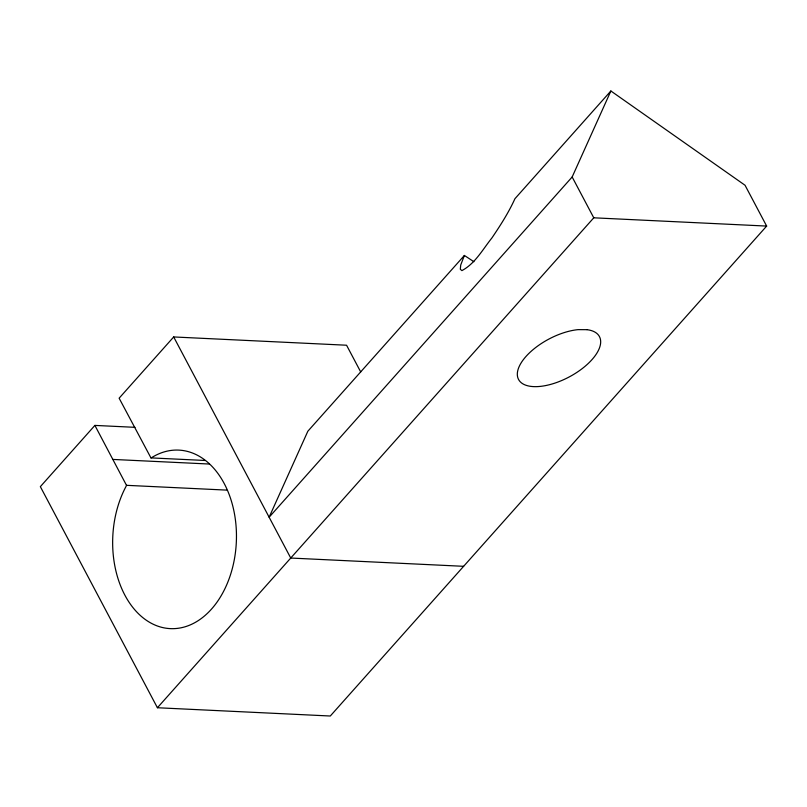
<?xml version="1.0" encoding="UTF-8"?>
<svg xmlns="http://www.w3.org/2000/svg" width="807" height="807" viewBox="0 0 807 807"><rect width="100%" height="100%" fill="white"/><g stroke="black" fill="none" stroke-linecap="round" stroke-linejoin="round"><path stroke-width="1.21" d="M473.921 261.72L464.388 255.456L460.726 264.999L460.313 269.245L461.897 270.607C475.172 263.607 482.788 249.302 491.927 237.924C500.421 225.375 508.662 212.544 514.937 198.714L610.879 90.989L745.043 185.257L766.65 226.081L330.295 716.011L157.415 707.739L40.35 486.651L94.893 425.41L126.487 485.32L126.043 486.409A89.355 61.836 -87.3 0 0 154.984 625.042A89.355 61.836 -87.3 0 0 236.441 533.679A89.355 61.836 -87.3 0 0 151.777 457.539L150.939 457.892L119.133 398.194L173.687 336.953L346.566 345.225L360.699 371.926M464.388 255.456L307.85 431.22L269.135 517.216L572.163 176.985L610.879 90.989M157.415 707.739L593.77 217.809L766.65 226.081M94.893 425.41L134.981 427.327M150.939 457.892L204.807 460.464M112.899 459.425L209.366 464.035M126.487 485.32L226.706 490.111M463.622 566.312L290.742 558.041L173.687 336.953M572.163 176.985L593.77 217.809M586.992 329.67L578.044 329.639A45.767 21.486 -27.9 0 0 517.348 373.328A45.767 21.486 -27.9 0 0 575.159 373.5A45.767 21.486 -27.9 0 0 586.992 329.67"/></g></svg>
